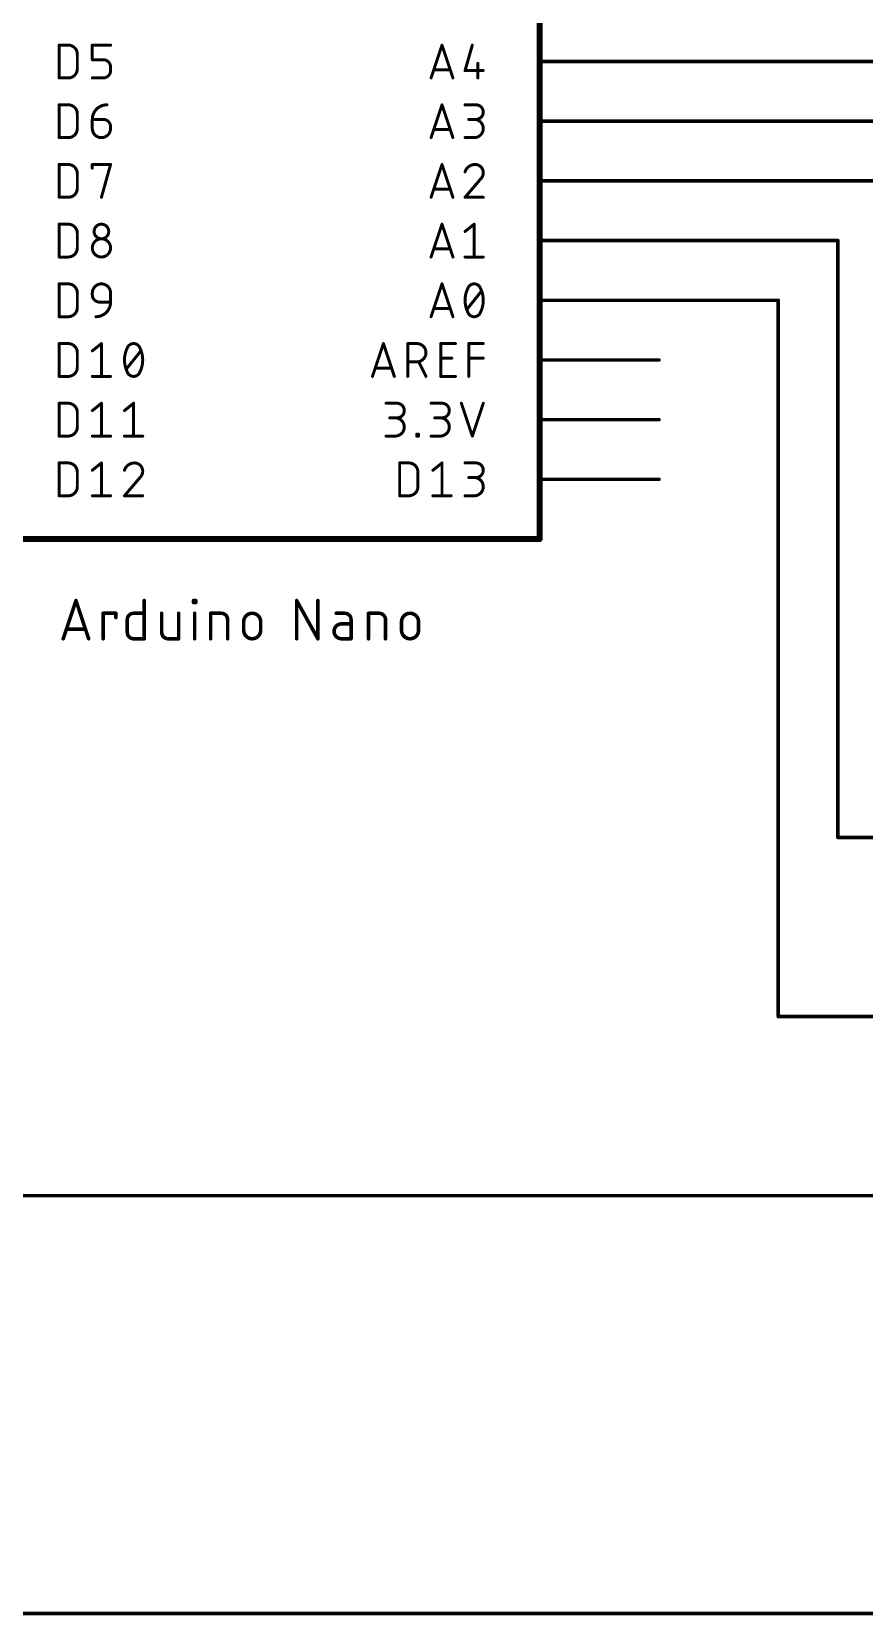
# Model space of a CAD drawing. Extents: x -51 to 244, y 79 to 198.
# Drawn here: x 102.8 to 138.3, y 78.7 to 146 of the extents above; entities that cross this region are included whole.
import ezdxf

# ---------------------------------------------------------------- set-up
doc = ezdxf.new("R2010")
doc.units = 0
for name, color, linetype in [('91', 122, 'CONTINUOUS'), ('94', 12, 'CONTINUOUS'), ('95', 251, 'CONTINUOUS')]:
    doc.layers.add(name, color=color, linetype=linetype)

msp = doc.modelspace()

# ---------------------------------------------------------------- linework, layer by layer
at = {"layer": '91', "const_width": 0.1524}
for points in [[(149.86, 144.78), (129.54, 144.78)], [(147.32, 142.24), (129.54, 142.24)], [(139.7, 139.7), (129.54, 139.7)], [(137.16, 137.16), (129.54, 137.16)], [(137.16, 111.76), (137.16, 137.16)], [(134.62, 134.62), (129.54, 134.62)], [(134.62, 104.14), (134.62, 134.62)], [(180.34, 111.76), (137.16, 111.76)], [(180.34, 104.14), (134.62, 104.14)], [(93.98, 96.52), (180.34, 96.52)], [(91.44, 78.74), (175.26, 78.74)]]:
    msp.add_lwpolyline(points, dxfattribs=at)
at = {"layer": '91', "const_width": 0.0762}
for points in [[(129.54, 144.8181, 1), (129.54, 144.7419)], [(129.54, 142.2781, 1), (129.54, 142.2019)], [(129.54, 139.7381, 1), (129.54, 139.6619)], [(129.54, 137.1981, 1), (129.54, 137.1219)], [(137.1981, 137.16, 1), (137.1219, 137.16)], [(137.16, 137.1219, 1), (137.16, 137.1981)], [(129.54, 134.6581, 1), (129.54, 134.5819)], [(134.6581, 134.62, 1), (134.5819, 134.62)], [(134.62, 134.5819, 1), (134.62, 134.6581)], [(137.16, 111.7981, 1), (137.16, 111.7219)], [(137.1219, 111.76, 1), (137.1981, 111.76)], [(134.62, 104.1781, 1), (134.62, 104.1019)], [(134.5819, 104.14, 1), (134.6581, 104.14)]]:
    msp.add_lwpolyline(points, format="xyb", dxfattribs=at)
at = {"layer": '94'}
for points, const_width in [([(124.46, 124.46), (124.46, 172.72)], 0.254), ([(129.54, 144.78), (124.46, 144.78)], 0.1524), ([(129.54, 142.24), (124.46, 142.24)], 0.1524), ([(129.54, 139.7), (124.46, 139.7)], 0.1524), ([(129.54, 137.16), (124.46, 137.16)], 0.1524), ([(129.54, 134.62), (124.46, 134.62)], 0.1524), ([(129.54, 132.08), (124.46, 132.08)], 0.1524), ([(129.54, 129.54), (124.46, 129.54)], 0.1524), ([(129.54, 127), (124.46, 127)], 0.1524), ([(101.6, 124.46), (124.46, 124.46)], 0.254)]:
    msp.add_lwpolyline(points, dxfattribs=dict(at, const_width=const_width))
for points, const_width in [([(124.46, 144.8181, 1), (124.46, 144.7419)], 0.0762), ([(129.54, 144.7419, 1), (129.54, 144.8181)], 0.0762), ([(124.46, 142.2781, 1), (124.46, 142.2019)], 0.0762), ([(129.54, 142.2019, 1), (129.54, 142.2781)], 0.0762), ([(124.46, 139.7381, 1), (124.46, 139.6619)], 0.0762), ([(129.54, 139.6619, 1), (129.54, 139.7381)], 0.0762), ([(124.46, 137.1981, 1), (124.46, 137.1219)], 0.0762), ([(129.54, 137.1219, 1), (129.54, 137.1981)], 0.0762), ([(124.46, 134.6581, 1), (124.46, 134.5819)], 0.0762), ([(129.54, 134.5819, 1), (129.54, 134.6581)], 0.0762), ([(124.46, 132.1181, 1), (124.46, 132.0419)], 0.0762), ([(129.54, 132.0419, 1), (129.54, 132.1181)], 0.0762), ([(124.46, 129.5781, 1), (124.46, 129.5019)], 0.0762), ([(129.54, 129.5019, 1), (129.54, 129.5781)], 0.0762), ([(124.46, 127.0381, 1), (124.46, 126.9619)], 0.0762), ([(129.54, 126.9619, 1), (129.54, 127.0381)], 0.0762), ([(124.3965, 124.46, 1), (124.5235, 124.46)], 0.127), ([(124.46, 124.3965, 1), (124.46, 124.5235)], 0.127)]:
    msp.add_lwpolyline(points, format="xyb", dxfattribs=dict(at, const_width=const_width))
at = {"layer": '95'}
for points, const_width in [([(104.0003, 144.0815), (104.0003, 145.4785)], 0.127), ([(104.0003, 145.4785), (104.3884, 145.4785)], 0.127), ([(104.7764, 145.0904), (104.7764, 144.4696)], 0.127), ([(105.4148, 144.8576), (105.4148, 145.4785)], 0.127), ([(105.4148, 145.4785), (106.1909, 145.4785)], 0.127), ([(105.8804, 144.8576), (105.4148, 144.8576)], 0.127), ([(119.8371, 144.0815), (120.3028, 145.4785)], 0.127), ([(120.3028, 145.4785), (120.7685, 144.0815)], 0.127), ([(121.594, 145.4785), (121.2836, 144.3919)], 0.127), ([(106.1909, 144.3919), (106.1909, 144.5472)], 0.127), ([(120.652, 144.4308), (119.9535, 144.4308)], 0.127), ([(121.2836, 144.3919), (122.0597, 144.3919)], 0.127), ([(121.8269, 144.7024), (121.8269, 144.0815)], 0.127), ([(104.3884, 144.0815), (104.0003, 144.0815)], 0.127), ([(105.4148, 144.0815), (105.8804, 144.0815)], 0.127), ([(104.0003, 141.5415), (104.0003, 142.9385)], 0.127), ([(104.0003, 142.9385), (104.3884, 142.9385)], 0.127), ([(119.8371, 141.5415), (120.3028, 142.9385)], 0.127), ([(120.3028, 142.9385), (120.7685, 141.5415)], 0.127), ([(121.2836, 142.9385), (121.7493, 142.9385)], 0.127), ([(104.7764, 142.5504), (104.7764, 141.9296)], 0.127), ([(105.4148, 142.3176), (105.8804, 142.3176)], 0.127), ([(105.4148, 141.9296), (105.4148, 142.3176)], 0.127), ([(121.7493, 142.3176), (121.4388, 142.3176)], 0.127), ([(104.3884, 141.5415), (104.0003, 141.5415)], 0.127), ([(106.1909, 142.0072), (106.1909, 141.9296)], 0.127), ([(120.652, 141.8907), (119.9535, 141.8907)], 0.127), ([(121.2836, 141.5415), (121.6716, 141.5415)], 0.127), ([(104.0003, 139.0015), (104.0003, 140.3985)], 0.127), ([(104.0003, 140.3985), (104.3884, 140.3985)], 0.127), ([(105.4148, 140.2433), (105.4148, 140.3985)], 0.127), ([(105.4148, 140.3985), (106.1909, 140.3985)], 0.127), ([(106.1909, 140.3985), (105.8028, 139.0015)], 0.127), ([(119.8371, 139.0015), (120.3028, 140.3985)], 0.127), ([(120.3028, 140.3985), (120.7685, 139.0015)], 0.127), ([(104.7764, 140.0104), (104.7764, 139.3896)], 0.127), ([(121.9433, 139.7776), (121.2836, 139.0015)], 0.127), ([(104.3884, 139.0015), (104.0003, 139.0015)], 0.127), ([(120.652, 139.3508), (119.9535, 139.3508)], 0.127), ([(121.2836, 139.0015), (122.0597, 139.0015)], 0.127), ([(104.0003, 136.4615), (104.0003, 137.8585)], 0.127), ([(104.0003, 137.8585), (104.3884, 137.8585)], 0.127), ([(104.7764, 137.4704), (104.7764, 136.8496)], 0.127), ([(119.8371, 136.4615), (120.3028, 137.8585)], 0.127), ([(120.3028, 137.8585), (120.7685, 136.4615)], 0.127), ([(121.2836, 137.5481), (121.6716, 137.8585)], 0.127), ([(121.6716, 137.8585), (121.6716, 136.4615)], 0.127), ([(120.652, 136.8108), (119.9535, 136.8108)], 0.127), ([(104.3884, 136.4615), (104.0003, 136.4615)], 0.127), ([(121.2836, 136.4615), (122.0597, 136.4615)], 0.127), ([(104.0003, 133.9215), (104.0003, 135.3185)], 0.127), ([(104.0003, 135.3185), (104.3884, 135.3185)], 0.127), ([(104.7764, 134.9304), (104.7764, 134.3096)], 0.127), ([(105.4148, 134.8528), (105.4148, 134.9304)], 0.127), ([(106.1909, 134.9304), (106.1909, 134.5424)], 0.127), ([(119.8371, 133.9215), (120.3028, 135.3185)], 0.127), ([(120.3028, 135.3185), (120.7685, 133.9215)], 0.127), ([(121.3612, 134.2319), (121.9821, 135.0081)], 0.127), ([(106.1909, 134.5424), (105.7252, 134.5424)], 0.127), ([(120.652, 134.2707), (119.9535, 134.2707)], 0.127), ([(104.3884, 133.9215), (104.0003, 133.9215)], 0.127), ([(104.0003, 131.3815), (104.0003, 132.7785)], 0.127), ([(104.0003, 132.7785), (104.3884, 132.7785)], 0.127), ([(105.4148, 132.4681), (105.8028, 132.7785)], 0.127), ([(105.8028, 132.7785), (105.8028, 131.3815)], 0.127), ([(117.3432, 131.3815), (117.8088, 132.7785)], 0.127), ([(117.8088, 132.7785), (118.2745, 131.3815)], 0.127), ([(118.8442, 131.3815), (118.8442, 132.7785)], 0.127), ([(118.8442, 132.7785), (119.2322, 132.7785)], 0.127), ([(120.2525, 131.3815), (120.2525, 132.7785)], 0.127), ([(120.2525, 132.7785), (120.8734, 132.7785)], 0.127), ([(121.4388, 131.3815), (121.4388, 132.7785)], 0.127), ([(121.4388, 132.7785), (122.0597, 132.7785)], 0.127), ([(104.7764, 132.3904), (104.7764, 131.7696)], 0.127), ([(106.8612, 131.6919), (107.4821, 132.4681)], 0.127), ([(120.2525, 132.1576), (120.7181, 132.1576)], 0.127), ([(121.4388, 132.1576), (122.0597, 132.1576)], 0.127), ([(104.3884, 131.3815), (104.0003, 131.3815)], 0.127), ([(105.4148, 131.3815), (106.1909, 131.3815)], 0.127), ([(118.1581, 131.7308), (117.4596, 131.7308)], 0.127), ([(119.2322, 132.0024), (118.8442, 132.0024)], 0.127), ([(119.6203, 131.3815), (119.3098, 132.0024)], 0.127), ([(120.8734, 131.3815), (120.2525, 131.3815)], 0.127), ([(104.0003, 128.8415), (104.0003, 130.2385)], 0.127), ([(104.0003, 130.2385), (104.3884, 130.2385)], 0.127), ([(105.4148, 129.9281), (105.8028, 130.2385)], 0.127), ([(105.8028, 130.2385), (105.8028, 128.8415)], 0.127), ([(106.7836, 129.9281), (107.1717, 130.2385)], 0.127), ([(107.1717, 130.2385), (107.1717, 128.8415)], 0.127), ([(117.9207, 130.2385), (118.3864, 130.2385)], 0.127), ([(119.8371, 130.2385), (120.3028, 130.2385)], 0.127), ([(121.1284, 130.2385), (121.594, 128.8415)], 0.127), ([(121.594, 128.8415), (122.0597, 130.2385)], 0.127), ([(104.7764, 129.8504), (104.7764, 129.2296)], 0.127), ([(118.3864, 129.6176), (118.076, 129.6176)], 0.127), ([(120.3028, 129.6176), (119.9924, 129.6176)], 0.127), ([(104.3884, 128.8415), (104.0003, 128.8415)], 0.127), ([(105.4148, 128.8415), (106.1909, 128.8415)], 0.127), ([(106.7836, 128.8415), (107.5597, 128.8415)], 0.127), ([(117.9207, 128.8415), (118.3088, 128.8415)], 0.127), ([(119.2282, 128.8415), (119.2282, 128.9191)], 0.127), ([(119.2282, 128.9191), (119.3058, 128.9191)], 0.127), ([(119.3058, 128.8415), (119.2282, 128.8415)], 0.127), ([(119.3058, 128.9191), (119.3058, 128.8415)], 0.127), ([(119.8371, 128.8415), (120.2252, 128.8415)], 0.127), ([(104.0003, 126.3015), (104.0003, 127.6985)], 0.127), ([(104.0003, 127.6985), (104.3884, 127.6985)], 0.127), ([(104.7764, 127.3104), (104.7764, 126.6896)], 0.127), ([(105.4148, 127.3881), (105.8028, 127.6985)], 0.127), ([(105.8028, 127.6985), (105.8028, 126.3015)], 0.127), ([(118.5003, 126.3015), (118.5003, 127.6985)], 0.127), ([(118.5003, 127.6985), (118.8883, 127.6985)], 0.127), ([(119.2764, 127.3104), (119.2764, 126.6896)], 0.127), ([(119.9147, 127.3881), (120.3028, 127.6985)], 0.127), ([(120.3028, 127.6985), (120.3028, 126.3015)], 0.127), ([(121.2836, 127.6985), (121.7493, 127.6985)], 0.127), ([(107.4433, 127.0776), (106.7836, 126.3015)], 0.127), ([(121.7493, 127.0776), (121.4388, 127.0776)], 0.127), ([(104.3884, 126.3015), (104.0003, 126.3015)], 0.127), ([(105.4148, 126.3015), (106.1909, 126.3015)], 0.127), ([(106.7836, 126.3015), (107.5597, 126.3015)], 0.127), ([(118.8883, 126.3015), (118.5003, 126.3015)], 0.127), ([(119.9147, 126.3015), (120.6908, 126.3015)], 0.127), ([(121.2836, 126.3015), (121.6716, 126.3015)], 0.127), ([(104.1763, 120.2182), (104.7182, 121.8438)], 0.1524), ([(104.7182, 121.8438), (105.26, 120.2182)], 0.1524), ([(105.8764, 120.2182), (105.8764, 121.3019)], 0.1524), ([(105.8764, 121.3019), (106.4183, 121.3019)], 0.1524), ([(106.4183, 121.3019), (106.4183, 121.1213)], 0.1524), ([(107.1736, 121.3019), (107.6252, 121.3019)], 0.1524), ([(107.6252, 121.8438), (107.6252, 120.2182)], 0.1524), ([(108.3689, 121.3019), (108.3689, 120.4891)], 0.1524), ([(109.0914, 120.2182), (109.0914, 121.3019)], 0.1524), ([(109.7271, 121.7535), (109.7271, 121.8438)], 0.1524), ([(109.7271, 121.8438), (109.8174, 121.8438)], 0.1524), ([(109.8174, 121.7535), (109.7271, 121.7535)], 0.1524), ([(109.7722, 120.2182), (109.7722, 121.3019)], 0.1524), ([(109.8174, 121.8438), (109.8174, 121.7535)], 0.1524), ([(110.4531, 120.2182), (110.4531, 121.3019)], 0.1524), ([(110.4531, 121.3019), (110.9046, 121.3019)], 0.1524), ([(114.1143, 120.2182), (114.1143, 121.8438)], 0.1524), ([(114.1143, 121.8438), (115.0174, 120.2182)], 0.1524), ([(115.0174, 120.2182), (115.0174, 121.8438)], 0.1524), ([(116.1598, 121.3019), (115.7986, 121.3019)], 0.1524), ([(117.1745, 120.2182), (117.1745, 121.3019)], 0.1524), ([(117.1745, 121.3019), (117.6261, 121.3019)], 0.1524), ([(105.1245, 120.6246), (104.3118, 120.6246)], 0.1524), ([(106.9027, 120.4891), (106.9027, 121.031)], 0.1524), ([(111.1756, 121.031), (111.1756, 120.2182)], 0.1524), ([(111.8599, 120.5794), (111.8599, 120.9407)], 0.1524), ([(112.5824, 120.9407), (112.5824, 120.5794)], 0.1524), ([(116.4308, 120.8504), (116.0244, 120.8504)], 0.1524), ([(116.4308, 120.2182), (116.4308, 121.031)], 0.1524), ([(117.897, 121.031), (117.897, 120.2182)], 0.1524), ([(118.5813, 120.5794), (118.5813, 120.9407)], 0.1524), ([(119.3038, 120.9407), (119.3038, 120.5794)], 0.1524), ([(107.6252, 120.2182), (107.1736, 120.2182)], 0.1524), ([(108.6399, 120.2182), (109.0914, 120.2182)], 0.1524), ([(116.0244, 120.2182), (116.4308, 120.2182)], 0.1524)]:
    msp.add_lwpolyline(points, dxfattribs=dict(at, const_width=const_width))
for points, const_width in [([(104.0321, 145.4785, 1), (103.9686, 145.4785)], 0.0635), ([(104.0003, 145.5102, 1), (104.0003, 145.4468)], 0.0635), ([(104.7764, 145.0904, 0.4142), (104.3884, 145.4785)], 0.127), ([(104.3884, 145.5102, 1), (104.3884, 145.4468)], 0.0635), ([(104.3884, 145.4468, 1), (104.3884, 145.5102)], 0.0635), ([(104.8082, 145.0904, 1), (104.7447, 145.0904)], 0.0635), ([(104.7447, 145.0904, 1), (104.8082, 145.0904)], 0.0635), ([(105.4465, 145.4785, 1), (105.383, 145.4785)], 0.0635), ([(105.383, 144.8576, 1), (105.4465, 144.8576)], 0.0635), ([(105.4148, 145.5102, 1), (105.4148, 145.4468)], 0.0635), ([(105.4148, 144.8894, 1), (105.4148, 144.8259)], 0.0635), ([(106.1909, 144.5472, 0.4142), (105.8804, 144.8576)], 0.127), ([(105.8804, 144.8894, 1), (105.8804, 144.8259)], 0.0635), ([(105.8804, 144.8259, 1), (105.8804, 144.8894)], 0.0635), ([(106.1909, 145.4468, 1), (106.1909, 145.5102)], 0.0635), ([(120.3329, 145.4885, 1), (120.2727, 145.4685)], 0.0635), ([(120.3329, 145.4685, 1), (120.2727, 145.4885)], 0.0635), ([(121.6246, 145.4698, 1), (121.5635, 145.4872)], 0.0635), ([(104.3884, 144.0815, 0.4142), (104.7764, 144.4696)], 0.127), ([(104.8082, 144.4696, 1), (104.7447, 144.4696)], 0.0635), ([(104.7447, 144.4696, 1), (104.8082, 144.4696)], 0.0635), ([(105.8804, 144.0815, 0.4142), (106.1909, 144.3919)], 0.127), ([(106.2226, 144.5472, 1), (106.1591, 144.5472)], 0.0635), ([(106.1591, 144.5472, 1), (106.2226, 144.5472)], 0.0635), ([(106.2226, 144.3919, 1), (106.1591, 144.3919)], 0.0635), ([(106.1591, 144.3919, 1), (106.2226, 144.3919)], 0.0635), ([(119.9535, 144.4625, 1), (119.9535, 144.399)], 0.0635), ([(120.652, 144.399, 1), (120.652, 144.4625)], 0.0635), ([(121.2836, 144.4237, 1), (121.2836, 144.3602)], 0.0635), ([(121.2531, 144.4007, 1), (121.3141, 144.3832)], 0.0635), ([(121.8586, 144.7024, 1), (121.7951, 144.7024)], 0.0635), ([(122.0597, 144.3602, 1), (122.0597, 144.4237)], 0.0635), ([(104.0003, 144.1132, 1), (104.0003, 144.0498)], 0.0635), ([(103.9686, 144.0815, 1), (104.0321, 144.0815)], 0.0635), ([(104.3884, 144.1132, 1), (104.3884, 144.0498)], 0.0635), ([(104.3884, 144.0498, 1), (104.3884, 144.1132)], 0.0635), ([(105.4148, 144.1132, 1), (105.4148, 144.0498)], 0.0635), ([(105.8804, 144.1132, 1), (105.8804, 144.0498)], 0.0635), ([(105.8804, 144.0498, 1), (105.8804, 144.1132)], 0.0635), ([(119.807, 144.0915, 1), (119.8672, 144.0715)], 0.0635), ([(120.7383, 144.0715, 1), (120.7986, 144.0915)], 0.0635), ([(121.7951, 144.0815, 1), (121.8586, 144.0815)], 0.0635), ([(104.0321, 142.9385, 1), (103.9686, 142.9385)], 0.0635), ([(104.0003, 142.9702, 1), (104.0003, 142.9068)], 0.0635), ([(104.7764, 142.5504, 0.4142), (104.3884, 142.9385)], 0.127), ([(104.3884, 142.9702, 1), (104.3884, 142.9068)], 0.0635), ([(104.3884, 142.9068, 1), (104.3884, 142.9702)], 0.0635), ([(106.0357, 142.9385, 0.4142), (105.4148, 142.3176)], 0.127), ([(106.0357, 142.9068, 1), (106.0357, 142.9702)], 0.0635), ([(120.3329, 142.9485, 1), (120.2727, 142.9285)], 0.0635), ([(120.3329, 142.9285, 1), (120.2727, 142.9485)], 0.0635), ([(121.2836, 142.9702, 1), (121.2836, 142.9068)], 0.0635), ([(121.7493, 142.3176, 1), (121.7493, 142.9385)], 0.127), ([(121.7493, 142.9702, 1), (121.7493, 142.9068)], 0.0635), ([(121.7493, 142.9068, 1), (121.7493, 142.9702)], 0.0635), ([(104.8082, 142.5504, 1), (104.7447, 142.5504)], 0.0635), ([(104.7447, 142.5504, 1), (104.8082, 142.5504)], 0.0635), ([(105.4465, 142.3176, 1), (105.383, 142.3176)], 0.0635), ([(105.383, 142.3176, 1), (105.4465, 142.3176)], 0.0635), ([(105.4148, 142.3494, 1), (105.4148, 142.2859)], 0.0635), ([(106.1909, 142.0072, 0.4142), (105.8804, 142.3176)], 0.127), ([(105.8804, 142.3494, 1), (105.8804, 142.2859)], 0.0635), ([(105.8804, 142.2859, 1), (105.8804, 142.3494)], 0.0635), ([(121.4388, 142.3494, 1), (121.4388, 142.2859)], 0.0635), ([(121.6716, 141.5415, 1), (121.6716, 142.3176)], 0.127), ([(121.6716, 142.3494, 1), (121.6716, 142.2859)], 0.0635), ([(121.7493, 142.3494, 1), (121.7493, 142.2859)], 0.0635), ([(121.7493, 142.2859, 1), (121.7493, 142.3494)], 0.0635), ([(104.0003, 141.5733, 1), (104.0003, 141.5098)], 0.0635), ([(103.9686, 141.5415, 1), (104.0321, 141.5415)], 0.0635), ([(104.3884, 141.5415, 0.4142), (104.7764, 141.9296)], 0.127), ([(104.3884, 141.5732, 1), (104.3884, 141.5098)], 0.0635), ([(104.3884, 141.5098, 1), (104.3884, 141.5733)], 0.0635), ([(104.8082, 141.9296, 1), (104.7447, 141.9296)], 0.0635), ([(104.7447, 141.9296, 1), (104.8082, 141.9296)], 0.0635), ([(105.4465, 141.9296, 1), (105.383, 141.9296)], 0.0635), ([(105.383, 141.9296, 1), (105.4465, 141.9296)], 0.0635), ([(105.4148, 141.9296, 1), (106.1909, 141.9296)], 0.127), ([(106.2226, 142.0072, 1), (106.1591, 142.0072)], 0.0635), ([(106.1591, 142.0072, 1), (106.2226, 142.0072)], 0.0635), ([(106.2226, 141.9296, 1), (106.1591, 141.9296)], 0.0635), ([(106.1591, 141.9296, 1), (106.2226, 141.9296)], 0.0635), ([(119.807, 141.5515, 1), (119.8672, 141.5315)], 0.0635), ([(119.9535, 141.9225, 1), (119.9535, 141.859)], 0.0635), ([(120.652, 141.859, 1), (120.652, 141.9225)], 0.0635), ([(120.7383, 141.5315, 1), (120.7986, 141.5515)], 0.0635), ([(121.2836, 141.5733, 1), (121.2836, 141.5098)], 0.0635), ([(121.6716, 141.5733, 1), (121.6716, 141.5098)], 0.0635), ([(121.6716, 141.5098, 1), (121.6716, 141.5733)], 0.0635), ([(104.0321, 140.3985, 1), (103.9686, 140.3985)], 0.0635), ([(104.0003, 140.4303, 1), (104.0003, 140.3668)], 0.0635), ([(104.7764, 140.0104, 0.4142), (104.3884, 140.3985)], 0.127), ([(104.3884, 140.4303, 1), (104.3884, 140.3668)], 0.0635), ([(104.3884, 140.3668, 1), (104.3884, 140.4303)], 0.0635), ([(105.4465, 140.3985, 1), (105.383, 140.3985)], 0.0635), ([(105.383, 140.2433, 1), (105.4465, 140.2433)], 0.0635), ([(105.4148, 140.4303, 1), (105.4148, 140.3668)], 0.0635), ([(106.2215, 140.39, 1), (106.1603, 140.407)], 0.0635), ([(106.1909, 140.3668, 1), (106.1909, 140.4303)], 0.0635), ([(120.3329, 140.4085, 1), (120.2727, 140.3885)], 0.0635), ([(120.3329, 140.3885, 1), (120.2727, 140.4085)], 0.0635), ([(121.7105, 140.3985, 0.3252), (121.2836, 140.0881)], 0.127), ([(122.0597, 140.0493, 0.4142), (121.7105, 140.3985)], 0.127), ([(121.7105, 140.4303, 1), (121.7105, 140.3668)], 0.0635), ([(121.7105, 140.3668, 1), (121.7104, 140.4302)], 0.0635), ([(104.8082, 140.0104, 1), (104.7447, 140.0104)], 0.0635), ([(104.7447, 140.0104, 1), (104.8082, 140.0104)], 0.0635), ([(121.2534, 140.0978, 1), (121.3138, 140.0783)], 0.0635), ([(121.9433, 139.7776, 0.2053), (122.0597, 140.0493)], 0.127), ([(121.9214, 139.8006, 1), (121.9652, 139.7546)], 0.0635), ([(121.9675, 139.757, 1), (121.9191, 139.7982)], 0.0635), ([(122.0914, 140.0492, 1), (122.028, 140.0493)], 0.0635), ([(122.028, 140.0493, 1), (122.0915, 140.0493)], 0.0635), ([(104.0003, 139.0332, 1), (104.0003, 138.9698)], 0.0635), ([(103.9686, 139.0015, 1), (104.0321, 139.0015)], 0.0635), ([(104.3884, 139.0015, 0.4142), (104.7764, 139.3896)], 0.127), ([(104.3884, 139.0332, 1), (104.3884, 138.9698)], 0.0635), ([(104.3884, 138.9698, 1), (104.3884, 139.0332)], 0.0635), ([(104.8082, 139.3896, 1), (104.7447, 139.3896)], 0.0635), ([(104.7447, 139.3896, 1), (104.8082, 139.3896)], 0.0635), ([(105.7722, 139.01, 1), (105.8334, 138.993)], 0.0635), ([(119.807, 139.0115, 1), (119.8672, 138.9915)], 0.0635), ([(119.9535, 139.3825, 1), (119.9535, 139.319)], 0.0635), ([(120.652, 139.319, 1), (120.652, 139.3825)], 0.0635), ([(120.7383, 138.9915, 1), (120.7986, 139.0115)], 0.0635), ([(121.2594, 139.0221, 1), (121.3078, 138.9809)], 0.0635), ([(121.2836, 139.0332, 1), (121.2836, 138.9698)], 0.0635), ([(122.0597, 138.9698, 1), (122.0597, 139.0332)], 0.0635), ([(104.0321, 137.8585, 1), (103.9686, 137.8585)], 0.0635), ([(104.0003, 137.8903, 1), (104.0003, 137.8268)], 0.0635), ([(104.7764, 137.4704, 0.4142), (104.3884, 137.8585)], 0.127), ([(104.3884, 137.8903, 1), (104.3884, 137.8268)], 0.0635), ([(104.3884, 137.8268, 1), (104.3884, 137.8903)], 0.0635), ([(104.8082, 137.4704, 1), (104.7447, 137.4704)], 0.0635), ([(104.7447, 137.4704, 1), (104.8082, 137.4704)], 0.0635), ([(105.5241, 137.5481, 1), (105.4606, 137.5481)], 0.0635), ([(105.4606, 137.5481, 1), (105.5241, 137.5481)], 0.0635), ([(106.1133, 137.5481, 1), (105.4924, 137.5481)], 0.127), ([(105.4924, 137.5481, 1), (106.1133, 137.5481)], 0.127), ([(106.145, 137.5481, 1), (106.0815, 137.5481)], 0.0635), ([(106.0815, 137.5481, 1), (106.145, 137.5481)], 0.0635), ([(120.3329, 137.8685, 1), (120.2727, 137.8485)], 0.0635), ([(120.3329, 137.8485, 1), (120.2727, 137.8685)], 0.0635), ([(121.2638, 137.5728, 1), (121.3034, 137.5233)], 0.0635), ([(121.7034, 137.8585, 1), (121.6399, 137.8585)], 0.0635), ([(121.6915, 137.8337, 1), (121.6518, 137.8833)], 0.0635), ([(104.3884, 136.4615, 0.4142), (104.7764, 136.8496)], 0.127), ([(104.8082, 136.8496, 1), (104.7447, 136.8496)], 0.0635), ([(104.7447, 136.8496, 1), (104.8082, 136.8496)], 0.0635), ([(105.4465, 136.8496, 1), (105.383, 136.8496)], 0.0635), ([(105.383, 136.8496, 1), (105.4465, 136.8496)], 0.0635), ([(106.1909, 136.8496, 1), (105.4148, 136.8496)], 0.127), ([(105.4148, 136.8496, 1), (106.1909, 136.8496)], 0.127), ([(106.2226, 136.8496, 1), (106.1591, 136.8496)], 0.0635), ([(106.1591, 136.8496, 1), (106.2226, 136.8496)], 0.0635), ([(119.9535, 136.8425, 1), (119.9535, 136.779)], 0.0635), ([(120.652, 136.779, 1), (120.652, 136.8425)], 0.0635), ([(104.0003, 136.4932, 1), (104.0003, 136.4298)], 0.0635), ([(103.9686, 136.4615, 1), (104.0321, 136.4615)], 0.0635), ([(104.3884, 136.4932, 1), (104.3884, 136.4298)], 0.0635), ([(104.3884, 136.4298, 1), (104.3884, 136.4932)], 0.0635), ([(119.807, 136.4715, 1), (119.8672, 136.4515)], 0.0635), ([(120.7383, 136.4515, 1), (120.7986, 136.4715)], 0.0635), ([(121.2836, 136.4932, 1), (121.2836, 136.4298)], 0.0635), ([(121.6399, 136.4615, 1), (121.7034, 136.4615)], 0.0635), ([(122.0597, 136.4298, 1), (122.0597, 136.4932)], 0.0635), ([(104.0321, 135.3185, 1), (103.9686, 135.3185)], 0.0635), ([(104.0003, 135.3502, 1), (104.0003, 135.2868)], 0.0635), ([(104.7764, 134.9304, 0.4142), (104.3884, 135.3185)], 0.127), ([(104.3884, 135.3502, 1), (104.3884, 135.2868)], 0.0635), ([(104.3884, 135.2868, 1), (104.3884, 135.3502)], 0.0635), ([(104.8082, 134.9304, 1), (104.7447, 134.9304)], 0.0635), ([(104.7447, 134.9304, 1), (104.8082, 134.9304)], 0.0635), ([(105.4465, 134.9304, 1), (105.383, 134.9304)], 0.0635), ([(105.383, 134.9304, 1), (105.4465, 134.9304)], 0.0635), ([(105.4465, 134.8528, 1), (105.383, 134.8528)], 0.0635), ([(105.383, 134.8528, 1), (105.4465, 134.8528)], 0.0635), ([(106.1909, 134.9304, 1), (105.4148, 134.9304)], 0.127), ([(105.4148, 134.8528, 0.4142), (105.7252, 134.5424)], 0.127), ([(106.2226, 134.9304, 1), (106.1591, 134.9304)], 0.0635), ([(106.1591, 134.9304, 1), (106.2226, 134.9304)], 0.0635), ([(120.3329, 135.3285, 1), (120.2727, 135.3085)], 0.0635), ([(120.3329, 135.3085, 1), (120.2727, 135.3285)], 0.0635), ([(121.4, 135.1245, 0.1139), (121.2836, 134.62)], 0.127), ([(121.6716, 135.3185, 0.3205), (121.4, 135.1245)], 0.127), ([(121.37, 135.1348, 1), (121.43, 135.1142)], 0.0635), ([(121.4285, 135.1106, 1), (121.3715, 135.1384)], 0.0635), ([(121.9433, 135.1245, 0.3205), (121.6716, 135.3185)], 0.127), ([(121.6716, 135.3502, 1), (121.6716, 135.2868)], 0.0635), ([(121.6716, 135.2868, 1), (121.6716, 135.3502)], 0.0635), ([(121.9718, 135.1384, 1), (121.9147, 135.1106)], 0.0635), ([(122.0597, 134.62, 0.1139), (121.9433, 135.1245)], 0.127), ([(121.9133, 135.1142, 1), (121.9733, 135.1348)], 0.0635), ([(122.0069, 134.9882, 1), (121.9573, 135.0279)], 0.0635), ([(104.3884, 133.9215, 0.4142), (104.7764, 134.3096)], 0.127), ([(104.8082, 134.3096, 1), (104.7447, 134.3096)], 0.0635), ([(104.7447, 134.3096, 1), (104.8082, 134.3096)], 0.0635), ([(105.57, 133.9215, 0.4142), (106.1909, 134.5424)], 0.127), ([(105.7252, 134.5741, 1), (105.7252, 134.5106)], 0.0635), ([(105.7252, 134.5106, 1), (105.7252, 134.5741)], 0.0635), ([(106.2226, 134.5424, 1), (106.1591, 134.5424)], 0.0635), ([(106.1591, 134.5424, 1), (106.2226, 134.5424)], 0.0635), ([(106.1909, 134.5106, 1), (106.1909, 134.5741)], 0.0635), ([(119.9535, 134.3025, 1), (119.9535, 134.239)], 0.0635), ([(120.652, 134.239, 1), (120.652, 134.3025)], 0.0635), ([(121.2836, 134.62, 0.1139), (121.4, 134.1155)], 0.127), ([(121.3153, 134.62, 1), (121.2518, 134.62)], 0.0635), ([(121.2518, 134.62, 1), (121.3153, 134.62)], 0.0635), ([(121.3364, 134.2518, 1), (121.386, 134.2121)], 0.0635), ([(121.4, 134.1155, 0.3205), (121.6716, 133.9215)], 0.127), ([(121.43, 134.1258, 1), (121.37, 134.1052)], 0.0635), ([(121.3715, 134.1016, 1), (121.4285, 134.1294)], 0.0635), ([(121.6716, 133.9215, 0.3205), (121.9433, 134.1155)], 0.127), ([(121.9147, 134.1294, 1), (121.9718, 134.1016)], 0.0635), ([(121.9433, 134.1155, 0.1139), (122.0597, 134.62)], 0.127), ([(121.9733, 134.1052, 1), (121.9133, 134.1258)], 0.0635), ([(122.028, 134.62, 1), (122.0914, 134.62)], 0.0635), ([(122.0915, 134.62, 1), (122.028, 134.62)], 0.0635), ([(104.0003, 133.9532, 1), (104.0003, 133.8898)], 0.0635), ([(103.9686, 133.9215, 1), (104.0321, 133.9215)], 0.0635), ([(104.3884, 133.9532, 1), (104.3884, 133.8898)], 0.0635), ([(104.3884, 133.8898, 1), (104.3884, 133.9532)], 0.0635), ([(105.57, 133.9532, 1), (105.57, 133.8898)], 0.0635), ([(119.807, 133.9315, 1), (119.8672, 133.9115)], 0.0635), ([(120.7383, 133.9115, 1), (120.7986, 133.9315)], 0.0635), ([(121.6716, 133.9532, 1), (121.6716, 133.8898)], 0.0635), ([(121.6716, 133.8898, 1), (121.6716, 133.9532)], 0.0635), ([(104.0321, 132.7785, 1), (103.9686, 132.7785)], 0.0635), ([(104.0003, 132.8102, 1), (104.0003, 132.7468)], 0.0635), ([(104.7764, 132.3904, 0.4142), (104.3884, 132.7785)], 0.127), ([(104.3884, 132.8102, 1), (104.3884, 132.7468)], 0.0635), ([(104.3884, 132.7468, 1), (104.3884, 132.8102)], 0.0635), ([(105.8346, 132.7785, 1), (105.7711, 132.7785)], 0.0635), ([(105.8227, 132.7537, 1), (105.783, 132.8033)], 0.0635), ([(107.1717, 132.7785, 0.3205), (106.9001, 132.5845)], 0.127), ([(107.4433, 132.5845, 0.3205), (107.1717, 132.7785)], 0.127), ([(107.1717, 132.8102, 1), (107.1717, 132.7468)], 0.0635), ([(107.1717, 132.7468, 1), (107.1717, 132.8102)], 0.0635), ([(117.8389, 132.7885, 1), (117.7787, 132.7685)], 0.0635), ([(117.8389, 132.7685, 1), (117.7787, 132.7885)], 0.0635), ([(118.8759, 132.7785, 1), (118.8124, 132.7785)], 0.0635), ([(118.8442, 132.8102, 1), (118.8442, 132.7468)], 0.0635), ([(119.2322, 132.0024, 1), (119.2322, 132.7785)], 0.127), ([(119.2322, 132.8102, 1), (119.2322, 132.7468)], 0.0635), ([(119.2322, 132.7468, 1), (119.2322, 132.8102)], 0.0635), ([(120.2842, 132.7785, 1), (120.2207, 132.7785)], 0.0635), ([(120.2525, 132.8102, 1), (120.2525, 132.7468)], 0.0635), ([(120.8734, 132.7468, 1), (120.8734, 132.8102)], 0.0635), ([(121.4706, 132.7785, 1), (121.4071, 132.7785)], 0.0635), ([(121.4388, 132.8102, 1), (121.4388, 132.7468)], 0.0635), ([(122.0597, 132.7468, 1), (122.0597, 132.8102)], 0.0635), ([(104.8082, 132.3904, 1), (104.7447, 132.3904)], 0.0635), ([(104.7447, 132.3904, 1), (104.8082, 132.3904)], 0.0635), ([(105.3949, 132.4928, 1), (105.4346, 132.4433)], 0.0635), ([(106.9001, 132.5845, 0.1139), (106.7836, 132.08)], 0.127), ([(106.7836, 132.08, 0.1139), (106.9001, 131.5755)], 0.127), ([(106.8154, 132.08, 1), (106.7519, 132.08)], 0.0635), ([(106.7519, 132.08, 1), (106.8154, 132.08)], 0.0635), ([(106.87, 132.5948, 1), (106.9301, 132.5742)], 0.0635), ([(106.9286, 132.5706, 1), (106.8715, 132.5984)], 0.0635), ([(107.5597, 132.08, 0.1139), (107.4433, 132.5845)], 0.127), ([(107.4719, 132.5984, 1), (107.4148, 132.5706)], 0.0635), ([(107.4433, 131.5755, 0.1139), (107.5597, 132.08)], 0.127), ([(107.4133, 132.5742, 1), (107.4734, 132.5948)], 0.0635), ([(107.5069, 132.4482, 1), (107.4573, 132.4879)], 0.0635), ([(107.5915, 132.08, 1), (107.528, 132.08)], 0.0635), ([(107.528, 132.08, 1), (107.5915, 132.08)], 0.0635), ([(120.2525, 132.1894, 1), (120.2525, 132.1259)], 0.0635), ([(120.7181, 132.1259, 1), (120.7181, 132.1894)], 0.0635), ([(121.4388, 132.1894, 1), (121.4388, 132.1259)], 0.0635), ([(122.0597, 132.1259, 1), (122.0597, 132.1894)], 0.0635), ([(104.0003, 131.4133, 1), (104.0003, 131.3498)], 0.0635), ([(103.9686, 131.3815, 1), (104.0321, 131.3815)], 0.0635), ([(104.3884, 131.3815, 0.4142), (104.7764, 131.7696)], 0.127), ([(104.3884, 131.4132, 1), (104.3884, 131.3498)], 0.0635), ([(104.3884, 131.3498, 1), (104.3884, 131.4133)], 0.0635), ([(104.8082, 131.7696, 1), (104.7447, 131.7696)], 0.0635), ([(104.7447, 131.7696, 1), (104.8082, 131.7696)], 0.0635), ([(105.4148, 131.4133, 1), (105.4148, 131.3498)], 0.0635), ([(105.7711, 131.3815, 1), (105.8346, 131.3815)], 0.0635), ([(106.1909, 131.3498, 1), (106.1909, 131.4133)], 0.0635), ([(106.8365, 131.7118, 1), (106.886, 131.6721)], 0.0635), ([(106.9301, 131.5858, 1), (106.87, 131.5652)], 0.0635), ([(106.9001, 131.5755, 0.3205), (107.1717, 131.3815)], 0.127), ([(106.8715, 131.5616, 1), (106.9286, 131.5894)], 0.0635), ([(107.1717, 131.3815, 0.3205), (107.4433, 131.5755)], 0.127), ([(107.1717, 131.4132, 1), (107.1717, 131.3498)], 0.0635), ([(107.1717, 131.3498, 1), (107.1717, 131.4132)], 0.0635), ([(107.4148, 131.5894, 1), (107.4719, 131.5616)], 0.0635), ([(107.4734, 131.5652, 1), (107.4133, 131.5858)], 0.0635), ([(117.313, 131.3915, 1), (117.3733, 131.3715)], 0.0635), ([(117.4596, 131.7625, 1), (117.4596, 131.699)], 0.0635), ([(118.1581, 131.699, 1), (118.1581, 131.7625)], 0.0635), ([(118.2444, 131.3715, 1), (118.3046, 131.3915)], 0.0635), ([(118.8124, 131.3815, 1), (118.8759, 131.3815)], 0.0635), ([(118.8442, 132.0341, 1), (118.8442, 131.9706)], 0.0635), ([(119.2322, 132.0341, 1), (119.2322, 131.9706)], 0.0635), ([(119.2322, 131.9706, 1), (119.2322, 132.0341)], 0.0635), ([(119.3382, 132.0166, 1), (119.2814, 131.9882)], 0.0635), ([(119.5919, 131.3673, 1), (119.6487, 131.3957)], 0.0635), ([(120.2207, 131.3815, 1), (120.2842, 131.3815)], 0.0635), ([(120.2525, 131.4133, 1), (120.2525, 131.3498)], 0.0635), ([(120.8734, 131.3498, 1), (120.8734, 131.4133)], 0.0635), ([(121.4071, 131.3815, 1), (121.4706, 131.3815)], 0.0635), ([(104.0321, 130.2385, 1), (103.9686, 130.2385)], 0.0635), ([(104.0003, 130.2703, 1), (104.0003, 130.2068)], 0.0635), ([(104.7764, 129.8504, 0.4142), (104.3884, 130.2385)], 0.127), ([(104.3884, 130.2703, 1), (104.3884, 130.2068)], 0.0635), ([(104.3884, 130.2068, 1), (104.3884, 130.2703)], 0.0635), ([(105.8346, 130.2385, 1), (105.7711, 130.2385)], 0.0635), ([(105.8227, 130.2137, 1), (105.783, 130.2633)], 0.0635), ([(107.2034, 130.2385, 1), (107.1399, 130.2385)], 0.0635), ([(107.1915, 130.2137, 1), (107.1519, 130.2633)], 0.0635), ([(117.9207, 130.2703, 1), (117.9207, 130.2068)], 0.0635), ([(118.3864, 129.6176, 1), (118.3864, 130.2385)], 0.127), ([(118.3864, 130.2703, 1), (118.3864, 130.2068)], 0.0635), ([(118.3864, 130.2068, 1), (118.3864, 130.2703)], 0.0635), ([(119.8371, 130.2703, 1), (119.8371, 130.2068)], 0.0635), ([(120.3028, 129.6176, 1), (120.3028, 130.2385)], 0.127), ([(120.3028, 130.2703, 1), (120.3028, 130.2068)], 0.0635), ([(120.3028, 130.2068, 1), (120.3028, 130.2703)], 0.0635), ([(121.1585, 130.2485, 1), (121.0982, 130.2285)], 0.0635), ([(122.0898, 130.2285, 1), (122.0296, 130.2485)], 0.0635), ([(104.8082, 129.8504, 1), (104.7447, 129.8504)], 0.0635), ([(104.7447, 129.8504, 1), (104.8082, 129.8504)], 0.0635), ([(105.3949, 129.9528, 1), (105.4346, 129.9033)], 0.0635), ([(106.7638, 129.9528, 1), (106.8035, 129.9033)], 0.0635), ([(118.076, 129.6494, 1), (118.076, 129.5859)], 0.0635), ([(118.3088, 129.6494, 1), (118.3088, 129.5859)], 0.0635), ([(118.3088, 128.8415, 1), (118.3088, 129.6176)], 0.127), ([(118.3864, 129.6494, 1), (118.3864, 129.5859)], 0.0635), ([(118.3864, 129.5859, 1), (118.3864, 129.6494)], 0.0635), ([(119.9924, 129.6494, 1), (119.9924, 129.5859)], 0.0635), ([(120.2252, 129.6494, 1), (120.2252, 129.5859)], 0.0635), ([(120.2252, 128.8415, 1), (120.2252, 129.6176)], 0.127), ([(120.3028, 129.6494, 1), (120.3028, 129.5859)], 0.0635), ([(120.3028, 129.5859, 1), (120.3028, 129.6494)], 0.0635), ([(104.0003, 128.8732, 1), (104.0003, 128.8098)], 0.0635), ([(103.9686, 128.8415, 1), (104.0321, 128.8415)], 0.0635), ([(104.3884, 128.8415, 0.4142), (104.7764, 129.2296)], 0.127), ([(104.3884, 128.8732, 1), (104.3884, 128.8098)], 0.0635), ([(104.3884, 128.8098, 1), (104.3884, 128.8732)], 0.0635), ([(104.8082, 129.2296, 1), (104.7447, 129.2296)], 0.0635), ([(104.7447, 129.2296, 1), (104.8082, 129.2296)], 0.0635), ([(105.4148, 128.8732, 1), (105.4148, 128.8098)], 0.0635), ([(105.7711, 128.8415, 1), (105.8346, 128.8415)], 0.0635), ([(106.1909, 128.8098, 1), (106.1909, 128.8732)], 0.0635), ([(106.7836, 128.8732, 1), (106.7836, 128.8098)], 0.0635), ([(107.1399, 128.8415, 1), (107.2034, 128.8415)], 0.0635), ([(107.5597, 128.8098, 1), (107.5597, 128.8732)], 0.0635), ([(117.9207, 128.8732, 1), (117.9207, 128.8098)], 0.0635), ([(118.3088, 128.8732, 1), (118.3088, 128.8098)], 0.0635), ([(118.3088, 128.8098, 1), (118.3088, 128.8732)], 0.0635), ([(119.2599, 128.9191, 1), (119.1964, 128.9191)], 0.0635), ([(119.1964, 128.8415, 1), (119.2599, 128.8415)], 0.0635), ([(119.2282, 128.9509, 1), (119.2282, 128.8874)], 0.0635), ([(119.2282, 128.8732, 1), (119.2282, 128.8098)], 0.0635), ([(119.3375, 128.9191, 1), (119.274, 128.9191)], 0.0635), ([(119.274, 128.8415, 1), (119.3375, 128.8415)], 0.0635), ([(119.3058, 128.8874, 1), (119.3058, 128.9509)], 0.0635), ([(119.3058, 128.8098, 1), (119.3058, 128.8732)], 0.0635), ([(119.8371, 128.8732, 1), (119.8371, 128.8098)], 0.0635), ([(120.2252, 128.8732, 1), (120.2252, 128.8098)], 0.0635), ([(120.2252, 128.8098, 1), (120.2252, 128.8732)], 0.0635), ([(121.5639, 128.8515, 1), (121.6242, 128.8315)], 0.0635), ([(121.5639, 128.8315, 1), (121.6242, 128.8515)], 0.0635), ([(104.0003, 127.7303, 1), (104.0003, 127.6668)], 0.0635), ([(104.0321, 127.6985, 1), (103.9686, 127.6985)], 0.0635), ([(104.3884, 127.7303, 1), (104.3884, 127.6668)], 0.0635), ([(104.7764, 127.3104, 0.4142), (104.3884, 127.6985)], 0.127), ([(104.3884, 127.6668, 1), (104.3884, 127.7303)], 0.0635), ([(104.8082, 127.3104, 1), (104.7447, 127.3104)], 0.0635), ([(105.3949, 127.4128, 1), (105.4346, 127.3633)], 0.0635), ([(105.8346, 127.6985, 1), (105.7711, 127.6985)], 0.0635), ([(105.8227, 127.6737, 1), (105.783, 127.7233)], 0.0635), ([(107.2105, 127.6985, 0.3252), (106.7836, 127.3881)], 0.127), ([(106.7534, 127.3978, 1), (106.8138, 127.3783)], 0.0635), ([(107.2105, 127.7303, 1), (107.2105, 127.6668)], 0.0635), ([(107.5597, 127.3493, 0.4142), (107.2105, 127.6985)], 0.127), ([(107.2105, 127.6668, 1), (107.2105, 127.7302)], 0.0635), ([(107.4433, 127.0776, 0.2053), (107.5597, 127.3493)], 0.127), ([(107.5915, 127.3492, 1), (107.528, 127.3493)], 0.0635), ([(107.528, 127.3493, 1), (107.5915, 127.3493)], 0.0635), ([(118.5003, 127.7303, 1), (118.5003, 127.6668)], 0.0635), ([(118.532, 127.6985, 1), (118.4685, 127.6985)], 0.0635), ([(118.8883, 127.7303, 1), (118.8883, 127.6668)], 0.0635), ([(119.2764, 127.3104, 0.4142), (118.8883, 127.6985)], 0.127), ([(118.8883, 127.6668, 1), (118.8883, 127.7303)], 0.0635), ([(119.3081, 127.3104, 1), (119.2446, 127.3104)], 0.0635), ([(119.8949, 127.4128, 1), (119.9346, 127.3633)], 0.0635), ([(120.3345, 127.6985, 1), (120.271, 127.6985)], 0.0635), ([(120.3226, 127.6737, 1), (120.283, 127.7233)], 0.0635), ([(121.2836, 127.7303, 1), (121.2836, 127.6668)], 0.0635), ([(121.7493, 127.7303, 1), (121.7493, 127.6668)], 0.0635), ([(121.7493, 127.0776, 1), (121.7493, 127.6985)], 0.127), ([(121.7493, 127.6668, 1), (121.7493, 127.7303)], 0.0635), ([(104.3884, 126.3015, 0.4142), (104.7764, 126.6896)], 0.127), ([(104.7447, 127.3104, 1), (104.8082, 127.3104)], 0.0635), ([(104.8082, 126.6896, 1), (104.7447, 126.6896)], 0.0635), ([(104.7447, 126.6896, 1), (104.8082, 126.6896)], 0.0635), ([(107.4214, 127.1006, 1), (107.4652, 127.0546)], 0.0635), ([(107.4675, 127.057, 1), (107.4191, 127.0982)], 0.0635), ([(118.8883, 126.3015, 0.4142), (119.2764, 126.6896)], 0.127), ([(119.2446, 127.3104, 1), (119.3081, 127.3104)], 0.0635), ([(119.3081, 126.6896, 1), (119.2446, 126.6896)], 0.0635), ([(119.2446, 126.6896, 1), (119.3081, 126.6896)], 0.0635), ([(121.4388, 127.1094, 1), (121.4388, 127.0459)], 0.0635), ([(121.6716, 126.3015, 1), (121.6716, 127.0776)], 0.127), ([(121.6716, 127.1094, 1), (121.6716, 127.0459)], 0.0635), ([(121.7493, 127.1094, 1), (121.7493, 127.0459)], 0.0635), ([(121.7493, 127.0459, 1), (121.7493, 127.1094)], 0.0635), ([(104.0003, 126.3333, 1), (104.0003, 126.2698)], 0.0635), ([(103.9686, 126.3015, 1), (104.0321, 126.3015)], 0.0635), ([(104.3884, 126.3332, 1), (104.3884, 126.2698)], 0.0635), ([(104.3884, 126.2698, 1), (104.3884, 126.3333)], 0.0635), ([(105.4148, 126.3333, 1), (105.4148, 126.2698)], 0.0635), ([(105.7711, 126.3015, 1), (105.8346, 126.3015)], 0.0635), ([(106.1909, 126.2698, 1), (106.1909, 126.3333)], 0.0635), ([(106.7836, 126.3333, 1), (106.7836, 126.2698)], 0.0635), ([(106.7594, 126.3221, 1), (106.8078, 126.2809)], 0.0635), ([(107.5597, 126.2698, 1), (107.5597, 126.3333)], 0.0635), ([(118.5003, 126.3333, 1), (118.5003, 126.2698)], 0.0635), ([(118.4685, 126.3015, 1), (118.532, 126.3015)], 0.0635), ([(118.8883, 126.3332, 1), (118.8883, 126.2698)], 0.0635), ([(118.8883, 126.2698, 1), (118.8883, 126.3333)], 0.0635), ([(119.9147, 126.3333, 1), (119.9147, 126.2698)], 0.0635), ([(120.271, 126.3015, 1), (120.3345, 126.3015)], 0.0635), ([(120.6908, 126.2698, 1), (120.6908, 126.3333)], 0.0635), ([(121.2836, 126.3333, 1), (121.2836, 126.2698)], 0.0635), ([(121.6716, 126.3333, 1), (121.6716, 126.2698)], 0.0635), ([(121.6716, 126.2698, 1), (121.6716, 126.3333)], 0.0635), ([(104.7543, 121.8558, 1), (104.682, 121.8318)], 0.0762), ([(104.7543, 121.8318, 1), (104.682, 121.8558)], 0.0762), ([(105.9145, 121.3019, 1), (105.8383, 121.3019)], 0.0762), ([(105.8764, 121.34, 1), (105.8764, 121.2638)], 0.0762), ([(106.4564, 121.3019, 1), (106.3802, 121.3019)], 0.0762), ([(106.4183, 121.2638, 1), (106.4183, 121.34)], 0.0762), ([(107.1736, 121.3019, 0.4142), (106.9027, 121.031)], 0.1524), ([(107.1736, 121.34, 1), (107.1736, 121.2638)], 0.0762), ([(107.1736, 121.2638, 1), (107.1736, 121.34)], 0.0762), ([(107.6633, 121.8438, 1), (107.5871, 121.8438)], 0.0762), ([(107.6252, 121.2638, 1), (107.6252, 121.34)], 0.0762), ([(108.407, 121.3019, 1), (108.3308, 121.3019)], 0.0762), ([(109.1295, 121.3019, 1), (109.0533, 121.3019)], 0.0762), ([(109.7652, 121.8438, 1), (109.689, 121.8438)], 0.0762), ([(109.7271, 121.8819, 1), (109.7271, 121.8057)], 0.0762), ([(109.7271, 121.7916, 1), (109.7271, 121.7154)], 0.0762), ([(109.689, 121.7535, 1), (109.7652, 121.7535)], 0.0762), ([(109.8103, 121.3019, 1), (109.7341, 121.3019)], 0.0762), ([(109.8555, 121.8438, 1), (109.7793, 121.8438)], 0.0762), ([(109.7793, 121.7535, 1), (109.8555, 121.7535)], 0.0762), ([(109.8174, 121.8057, 1), (109.8174, 121.8819)], 0.0762), ([(109.8174, 121.7154, 1), (109.8174, 121.7916)], 0.0762), ([(110.4912, 121.3019, 1), (110.415, 121.3019)], 0.0762), ([(110.4531, 121.34, 1), (110.4531, 121.2638)], 0.0762), ([(111.1756, 121.031, 0.4142), (110.9046, 121.3019)], 0.1524), ([(110.9046, 121.34, 1), (110.9046, 121.2638)], 0.0762), ([(110.9046, 121.2638, 1), (110.9046, 121.34)], 0.0762), ([(112.5824, 120.9407, 1), (111.8599, 120.9407)], 0.1524), ([(114.1524, 121.8438, 1), (114.0762, 121.8438)], 0.0762), ([(114.1476, 121.8623, 1), (114.081, 121.8253)], 0.0762), ([(115.0555, 121.8438, 1), (114.9793, 121.8438)], 0.0762), ([(115.7986, 121.34, 1), (115.7986, 121.2638)], 0.0762), ([(116.4308, 121.031, 0.4142), (116.1598, 121.3019)], 0.1524), ([(116.1598, 121.34, 1), (116.1598, 121.2638)], 0.0762), ([(116.1598, 121.2638, 1), (116.1598, 121.34)], 0.0762), ([(117.2126, 121.3019, 1), (117.1364, 121.3019)], 0.0762), ([(117.1745, 121.34, 1), (117.1745, 121.2638)], 0.0762), ([(117.897, 121.031, 0.4142), (117.6261, 121.3019)], 0.1524), ([(117.6261, 121.34, 1), (117.6261, 121.2638)], 0.0762), ([(117.6261, 121.2638, 1), (117.6261, 121.34)], 0.0762), ([(119.3038, 120.9407, 1), (118.5813, 120.9407)], 0.1524), ([(104.3118, 120.6627, 1), (104.3118, 120.5865)], 0.0762), ([(105.1245, 120.5865, 1), (105.1245, 120.6627)], 0.0762), ([(106.3802, 121.1213, 1), (106.4564, 121.1213)], 0.0762), ([(106.9408, 121.031, 1), (106.8646, 121.031)], 0.0762), ([(106.8646, 121.031, 1), (106.9408, 121.031)], 0.0762), ([(111.2137, 121.031, 1), (111.1375, 121.031)], 0.0762), ([(111.1375, 121.031, 1), (111.2137, 121.031)], 0.0762), ([(111.898, 120.9407, 1), (111.8218, 120.9407)], 0.0762), ([(111.8218, 120.9407, 1), (111.898, 120.9407)], 0.0762), ([(111.8599, 120.5794, 1), (112.5824, 120.5794)], 0.1524), ([(111.898, 120.5794, 1), (111.8218, 120.5794)], 0.0762), ([(112.6205, 120.9407, 1), (112.5443, 120.9407)], 0.0762), ([(112.5443, 120.9407, 1), (112.6205, 120.9407)], 0.0762), ([(112.6205, 120.5794, 1), (112.5443, 120.5794)], 0.0762), ([(116.0244, 120.8504, 1), (116.0244, 120.2182)], 0.1524), ([(116.0244, 120.8885, 1), (116.0244, 120.8123)], 0.0762), ([(116.0244, 120.8123, 1), (116.0244, 120.8885)], 0.0762), ([(116.4689, 121.031, 1), (116.3927, 121.031)], 0.0762), ([(116.3927, 121.031, 1), (116.4689, 121.031)], 0.0762), ([(116.4308, 120.8123, 1), (116.4308, 120.8885)], 0.0762), ([(117.9351, 121.031, 1), (117.8589, 121.031)], 0.0762), ([(117.8589, 121.031, 1), (117.9351, 121.031)], 0.0762), ([(118.6194, 120.9407, 1), (118.5432, 120.9407)], 0.0762), ([(118.5432, 120.9407, 1), (118.6194, 120.9407)], 0.0762), ([(118.5813, 120.5794, 1), (119.3038, 120.5794)], 0.1524), ([(118.6194, 120.5794, 1), (118.5432, 120.5794)], 0.0762), ([(119.3419, 120.9407, 1), (119.2657, 120.9407)], 0.0762), ([(119.2657, 120.9407, 1), (119.3419, 120.9407)], 0.0762), ([(119.3419, 120.5794, 1), (119.2657, 120.5794)], 0.0762), ([(104.1401, 120.2302, 1), (104.2124, 120.2062)], 0.0762), ([(105.2239, 120.2062, 1), (105.2962, 120.2302)], 0.0762), ([(105.8383, 120.2182, 1), (105.9145, 120.2182)], 0.0762), ([(106.9027, 120.4891, 0.4142), (107.1736, 120.2182)], 0.1524), ([(106.9408, 120.4891, 1), (106.8646, 120.4891)], 0.0762), ([(106.8646, 120.4891, 1), (106.9408, 120.4891)], 0.0762), ([(107.1736, 120.2563, 1), (107.1736, 120.1801)], 0.0762), ([(107.1736, 120.1801, 1), (107.1736, 120.2563)], 0.0762), ([(107.5871, 120.2182, 1), (107.6633, 120.2182)], 0.0762), ([(107.6252, 120.1801, 1), (107.6252, 120.2563)], 0.0762), ([(108.3689, 120.4891, 0.4142), (108.6399, 120.2182)], 0.1524), ([(108.407, 120.4891, 1), (108.3308, 120.4891)], 0.0762), ([(108.3308, 120.4891, 1), (108.407, 120.4891)], 0.0762), ([(108.6399, 120.2563, 1), (108.6399, 120.1801)], 0.0762), ([(108.6399, 120.1801, 1), (108.6399, 120.2563)], 0.0762), ([(109.0533, 120.2182, 1), (109.1295, 120.2182)], 0.0762), ([(109.0914, 120.1801, 1), (109.0914, 120.2563)], 0.0762), ([(109.7341, 120.2182, 1), (109.8103, 120.2182)], 0.0762), ([(110.415, 120.2182, 1), (110.4912, 120.2182)], 0.0762), ([(111.1375, 120.2182, 1), (111.2137, 120.2182)], 0.0762), ([(111.8218, 120.5794, 1), (111.898, 120.5794)], 0.0762), ([(112.5443, 120.5794, 1), (112.6205, 120.5794)], 0.0762), ([(114.0762, 120.2182, 1), (114.1524, 120.2182)], 0.0762), ([(114.9793, 120.2182, 1), (115.0555, 120.2182)], 0.0762), ([(114.9841, 120.1997, 1), (115.0507, 120.2367)], 0.0762), ([(116.0244, 120.2563, 1), (116.0244, 120.1801)], 0.0762), ([(116.0244, 120.1801, 1), (116.0244, 120.2563)], 0.0762), ([(116.3927, 120.2182, 1), (116.4689, 120.2182)], 0.0762), ([(116.4308, 120.1801, 1), (116.4308, 120.2563)], 0.0762), ([(117.1364, 120.2182, 1), (117.2126, 120.2182)], 0.0762), ([(117.8589, 120.2182, 1), (117.9351, 120.2182)], 0.0762), ([(118.5432, 120.5794, 1), (118.6194, 120.5794)], 0.0762), ([(119.2657, 120.5794, 1), (119.3419, 120.5794)], 0.0762)]:
    msp.add_lwpolyline(points, format="xyb", dxfattribs=dict(at, const_width=const_width))

doc.saveas('drawing.dxf')
